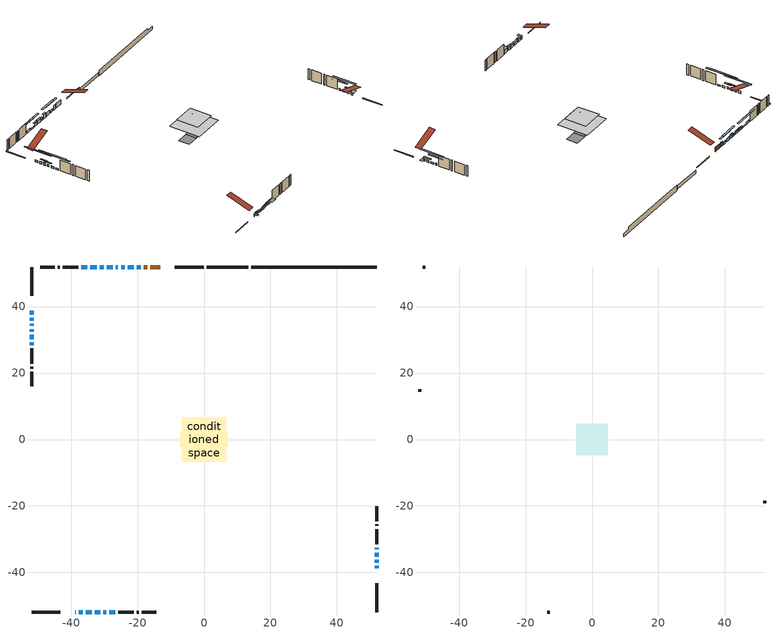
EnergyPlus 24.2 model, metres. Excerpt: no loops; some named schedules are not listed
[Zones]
conditioned space
 floor outside (Floor1 construction): -1.53,-1.53 -1.53,1.53 1.53,1.53 1.53,-1.53 z1.07
 floor adiabatic (AdiabaticFloorConstruction): -6.64,-6.64 -6.64,6.64 6.64,6.64 6.64,-6.64 z3.51
 floor foundation (Slab1 construction): -7.12,-2.29 -7.12,2.29 7.12,2.29 7.12,-2.29 z-1.37
 floor foundation (Slab1 construction 1): -2.33,-2.33 -2.33,2.33 2.33,2.33 2.33,-2.33 z-1
 wall outside (RimJoist1 construction): -0.1,51.9 -8.73,51.9 / -51.9,-51.9 -43.27,-51.9 / -51.9,51.9 -51.9,43.27 / 51.9,-51.9 51.9,-43.27 z1.07:1.37
 wall outside (AdiabaticWallConstruction 1): -13.23,51.9 -16.2,51.9 / -17.13,51.9 -18.06,51.9 z1.07:3.1
 wall outside (AdiabaticWallConstruction): -38.77,-51.9 -38.54,-51.9 / 51.9,-33.09 51.9,-32.5 z1.07:2.01; -18.99,51.9 -20.21,51.9 / -37.61,-51.9 -36.49,-51.9 / -32.81,-51.9 -31.28,-51.9 / -27.43,51.9 -29.26,51.9 / -30.19,51.9 -31.41,51.9 / -51.9,34.78 -51.9,34.17 / -35.09,51.9 -36.92,51.9 z1.07:2.29; -21.14,51.9 -22.97,51.9 / -30.36,-51.9 -29.44,-51.9 / -28.51,-51.9 -26.68,-51.9 z1.07:2.59; 51.9,-38.77 51.9,-38 / -51.9,31.55 -51.9,30.23 z1.07:1.83; -51.9,38.77 -51.9,37.55 / -51.9,36.62 -51.9,35.7 z1.07:2.14; -35.57,-51.9 -33.74,-51.9 / 51.9,-37.08 51.9,-36.16 / -51.9,33.24 -51.9,32.47 z1.07:1.99; -23.9,51.9 -24.96,51.9 z1.07:2.72; -25.89,51.9 -26.5,51.9 / -32.34,51.9 -34.17,51.9 / 51.9,-35.24 51.9,-34.01 / -51.9,29.3 -51.9,28.38 z1.07:1.68
 wall outside (Wall1 construction): -37.85,51.9 -42.48,51.9 / -25.75,-51.9 -21.13,-51.9 / -51.9,27.46 -51.9,22.83 / 51.9,-31.57 51.9,-26.95 z1.07:5.95
 wall outside (Wall2 construction): -43.41,51.9 -43.97,51.9 / -20.2,-51.9 -19.64,-51.9 / -51.9,21.9 -51.9,21.34 / 51.9,-26.02 51.9,-25.46 z1.07:5.95
 wall outside (Wall3 construction): -44.89,51.9 -49.27,51.9 / -18.71,-51.9 -14.34,-51.9 / -51.9,20.41 -51.9,16.04 / 51.9,-24.53 51.9,-20.15 z1.07:5.95
 wall foundation (FoundationWall1 construction): 14.26,51.9,-1.37 14.26,51.9,1.07 48.13,51.9,1.07 48.13,51.9,0.16 51.9,51.9,0.16 51.9,51.9,-1.37
 wall foundation (FoundationWall2 construction): 13.33,51.9 0.83,51.9 z-1:0.52
 window (WindowConstruction 17): -38.77,-51.9 -38.54,-51.9 z1.07:2.01
 window (WindowConstruction 3): -18.99,51.9 -20.21,51.9 z1.07:2.29
 window (WindowConstruction 4): -21.14,51.9 -22.97,51.9 z1.07:2.59
 window (WindowConstruction 5): 51.9,-38.77 51.9,-38.01 z1.07:1.83
 window (WindowConstruction 6): -51.9,38.77 -51.9,37.55 z1.07:2.14
 window (WindowConstruction 7): -51.9,36.62 -51.9,35.71 z1.07:2.14
 window (WindowConstruction 8): -37.61,-51.9 -36.5,-51.9 z1.07:2.29
 window (WindowConstruction 9): -35.57,-51.9 -33.74,-51.9 z1.07:1.98
 window (WindowConstruction 18): -23.9,51.9 -24.96,51.9 z1.07:2.72
 window (WindowConstruction 10): -32.81,-51.9 -31.28,-51.9 z1.07:2.29
 window (WindowConstruction 11): -25.89,51.9 -26.5,51.9 z1.07:1.68
 window (WindowConstruction 12): -27.43,51.9 -29.26,51.9 z1.07:2.29
 window (WindowConstruction 13): -30.19,51.9 -31.41,51.9 z1.07:2.29
 window (WindowConstruction 14): 51.9,-37.08 51.9,-36.16 z1.07:1.98
 window (WindowConstruction 15): -51.9,34.78 -51.9,34.17 z1.07:2.29
 window (WindowConstruction 16): -51.9,33.24 -51.9,32.48 z1.07:1.98
 window (WindowConstruction 20): -32.34,51.9 -34.17,51.9 z1.07:1.68
 window (WindowConstruction 21): 51.9,-35.23 51.9,-34.01 z1.07:1.68
 window (WindowConstruction 22): -51.9,31.55 -51.9,30.23 z1.07:1.83
 window (WindowConstruction 23): -51.9,29.3 -51.9,28.38 z1.07:1.68
 window (WindowConstruction 19): 51.9,-33.09 51.9,-32.5 z1.07:2.01
 window (WindowConstruction): -30.36,-51.9 -29.44,-51.9 z1.07:2.59
 window (WindowConstruction 1): -28.51,-51.9 -26.68,-51.9 z1.07:2.59
 window (WindowConstruction 2): -35.09,51.9 -36.92,51.9 z1.07:2.29
 door (Door): -13.23,51.9 -16.2,51.9 z1.07:3.1
 door (Door 1): -17.13,51.9 -18.06,51.9 z1.07:3.1
 ceiling adiabatic (AdiabaticFloorConstruction): 6.64,-6.64 6.64,6.64 -6.64,6.64 -6.64,-6.64 z3.51
attic - vented
 floor to conditioned space (Floor2 construction Reversed): -4.72,-4.72 -4.72,4.72 4.72,4.72 4.72,-4.72 z5.95
 floor to conditioned space (Floor3 construction Reversed): -2.05,-2.05 -2.05,2.05 2.05,2.05 2.05,-2.05 z5.95
 wall outside (Wall4 construction): -50.2,51.9 -50.97,51.9 / -13.41,-51.9 -12.64,-51.9 / -51.9,15.11 -51.9,14.34 / 51.9,-19.23 51.9,-18.45 z1.07:5.95
 roof outside (Roof1 construction): -12.3,51.9,5.95 -12.3,41.87,9.29 -9.66,41.87,9.29 -9.66,51.9,5.95; -39.7,-51.9,5.95 -39.7,-41.87,9.29 -42.34,-41.87,9.29 -42.34,-51.9,5.95; -51.9,39.7,5.95 -41.87,39.7,9.29 -41.87,42.34,9.29 -51.9,42.34,5.95; 51.9,-39.7,5.95 41.87,-39.7,9.29 41.87,-42.34,9.29 51.9,-42.34,5.95
shading: -38.24,-51.9 -39.07,-51.9 -39.07,-53.73 -38.24,-53.73 z2.31; -23.26,51.9 -15.94,51.9 -15.94,52.51 -23.26,52.51 z5.34; -26.02,51.9 -18.09,51.9 -18.09,52.51 -26.02,52.51 z5.65; 51.9,-37.71 51.9,-39.07 53.73,-39.07 53.73,-37.71 z2.13; -51.9,32.98 -51.9,43.34 -52.51,43.34 -52.51,32.98 z6.71; -51.9,31.14 -51.9,41.19 -52.51,41.19 -52.51,31.14 z6.71; -36.2,-51.9 -37.91,-51.9 -37.91,-52.51 -36.2,-52.51 z2.59; -33.44,-51.9 -35.86,-51.9 -35.86,-52.51 -33.44,-52.51 z2.28; -25.26,51.9 -23.6,51.9 -23.6,52.51 -25.26,52.51 z3.02; -30.99,-51.9 -33.11,-51.9 -33.11,-52.51 -30.99,-52.51 z2.59; -26.8,51.9 -25.59,51.9 -25.59,52.51 -26.8,52.51 z1.98; -29.56,51.9 -27.13,51.9 -27.13,52.51 -29.56,52.51 z2.59; -31.71,51.9 -29.89,51.9 -29.89,52.51 -31.71,52.51 z2.59; 51.9,-34.94 51.9,-38.3 52.51,-38.3 52.51,-34.94 z3.2; -51.9,32.95 -51.9,36 -52.51,36 -52.51,32.95 z3.51; -51.9,31.26 -51.9,34.46 -52.51,34.46 -52.51,31.26 z3.2; -37.83,51.9 -28.68,51.9 -28.68,52.51 -37.83,52.51 z5.34; 51.9,-29.45 51.9,-39.8 52.51,-39.8 52.51,-29.45 z6.25; -51.9,24.74 -51.9,37.04 -52.51,37.04 -52.51,24.74 z7.32; -51.9,22.89 -51.9,34.79 -52.51,34.79 -52.51,22.89 z7.17; 51.9,-29.45 51.9,-36.14 52.51,-36.14 52.51,-29.45 z5.06; -29.14,-51.9 -30.65,-51.9 -30.65,-52.51 -29.14,-52.51 z2.89; -26.38,-51.9 -28.81,-51.9 -28.81,-53.73 -26.38,-53.73 z2.89; -39.97,51.9 -32.04,51.9 -32.04,52.51 -39.97,52.51 z5.34
[Building]
Building 1: Terrain=Suburbs
[Site:Location]
Whitehorse AP_YT: Latitude {deg}=60.71; Longitude {deg}=-135.07; Time Zone {hr}=-8; Elevation {m}=706; Keep Site Location Information=Yes
[Site:GroundTemperature:Shallow]
-5.4229, -7.73249, -7.91745, -6.82143, -2.42154, 1.95786, 5.75456, 8.15968, 8.36401, 6.40785, 2.70796, -1.53709
[Site:WaterMainsTemperature]
Calculation Method=Schedule; Temperature Schedule=mains temperature schedule
[Material] Roughness=Rough; Thermal Absorptance=0.9
Name | Thickness {m} | Conductivity {W/m-K} | Density {kg/m3} | Specific Heat {J/kg-K} | Solar Absorptance | Visible Absorptance
asphalt or fiberglass shingles | 0.00635 | 0.162714 | 1121.4 | 1465.45 | 0.4 | 0.4
ceiling loosefill ins | 0.423333 | 0.0480833 | 16.02 | 1046.75 | 0.7 | 0.7
ceiling stud and cavity | 0.1397 | 0.207688 | 65.682 | 1177.47 | 0.7 | 0.7
ceiling stud and cavity 1 | 0.1397 | 0.22475 | 65.682 | 1177.47 | 0.7 | 0.7
concrete 4.0 in. | 0.1016 | 1.803125 | 2242.8 | 837.4 | 0.7 | 0.7
concrete 8.0 in. | 0.2032 | 1.803125 | 2242.8 | 837.4 | 0.7 | 0.7
door material | 0.04445 | 0.0451087 | 512.64 | 1214.23 | 0.7 | 0.7
exterior vertical ins | 0.0822401 | 0.029427 | 32.04 | 1214.23 | 0.7 | 0.7
exterior vertical ins 1 | 0.0772388 | 0.029427 | 32.04 | 1214.23 | 0.7 | 0.7
floor covering | 0.0127 | 0.0433444 | 54.468 | 1339.84 | 0.6 | 0.6
floor rigid ins | 0.103632 | 0.029427 | 32.04 | 1214.23 | 0.7 | 0.7
floor rigid ins 1; wall rigid ins 1 | 0.512978 | 0.029427 | 32.04 | 1214.23 | 0.7 | 0.7
floor stud and cavity | 0.1397 | 0.132406 | 92.3553 | 1139.71 | 0.7 | 0.7
floor stud and cavity 1 | 0.1397 | 1.75129 | 37.0049 | 1207.88 | 0.7 | 0.7
furniture material conditioned space 1 | 0.1524 | 0.115458 | 640.8 | 1214.23 | 0.6 | 0.6
gypsum board | 0.0127 | 0.160291 | 801 | 837.4 | 0.6 | 0.6
gypsum board 1 | 0.0127 | 0.160291 | 801 | 837.4 | 0.7 | 0.7
osb sheathing 0.5 in. | 0.0127 | 0.115458 | 512.64 | 1214.23 | 0.7 | 0.7
osb sheathing 0.75 in. | 0.01905 | 0.115458 | 512.64 | 1214.23 | 0.7 | 0.7
osb sheathing 2.0 in. | 0.0508 | 0.115458 | 512.64 | 1214.23 | 0.7 | 0.7
rim joist rigid ins; wall rigid ins | 0.051816 | 0.029427 | 32.04 | 1214.23 | 0.7 | 0.7
rim joist stud and cavity | 0.0508 | 0.747799 | 125.044 | 1163.47 | 0.6 | 0.6
wall stud and cavity | 0.1397 | 0.201882 | 139.0536 | 1170.24 | 0.7 | 0.7
wall stud and cavity 1 | 0.1397 | 0.221002 | 139.0536 | 1170.24 | 0.7 | 0.7
wall stud and cavity 2 | 0.1397 | 0.1959 | 139.0536 | 1170.24 | 0.7 | 0.7
wall stud and cavity 3 | 0.0889 | 6.9971 | 50.32683 | 1063.81 | 0.6 | 0.6
wall stud and cavity 4 | 0.0889 | 0.380278 | 52.3479 | 1209.89 | 0.7 | 0.7
wall stud and cavity 5 | 0.0889 | 0.391764 | 83.0341 | 1211.67 | 0.7 | 0.7
wood siding | 0.0254 | 0.102417 | 544.68 | 1172.36 | 0.4 | 0.4
wood siding 1 | 0.00254 | 0.102417 | 544.68 | 1172.36 | 0.4 | 0.4
wood siding 2; wood siding 3; wood siding 4 | 0.0254 | 0.102417 | 544.68 | 1172.36 | 0.7 | 0.7
[WindowMaterial:SimpleGlazingSystem]
Name | U-Factor {W/m2-K} | Solar Heat Gain Coefficient
WindowMaterial | 1.9396 | 0.53
WindowMaterial 1 | 1.94983 | 0.52
WindowMaterial 10 | 1.989 | 0.47
WindowMaterial 11 | 1.98219 | 0.48
WindowMaterial 12 | 3.12176 | 0.46
WindowMaterial 13 | 2.97414 | 0.62
WindowMaterial 14 | 2.98152 | 0.6
WindowMaterial 15 | 4.014346 | 0.58
WindowMaterial 16 | 1.961749 | 0.5
WindowMaterial 17 | 2.00377 | 0.45
WindowMaterial 2 | 1.93052 | 0.54
WindowMaterial 3 | 1.99525 | 0.46
WindowMaterial 4 | 1.939037 | 0.53
WindowMaterial 5 | 1.95777 | 0.51
WindowMaterial 6 | 1.99922 | 0.46
WindowMaterial 7 | 1.96799 | 0.49
WindowMaterial 8 | 1.876579 | 0.6
WindowMaterial 9 | 2.032724 | 0.41
[Construction]
AdiabaticFloorConstruction: floor stud and cavity 1, floor rigid ins 1, osb sheathing 0.75 in., floor covering
AdiabaticWallConstruction: wood siding 3, wall rigid ins 1, wall stud and cavity 4, gypsum board
AdiabaticWallConstruction 1: wood siding 4, wall rigid ins 1, wall stud and cavity 4, gypsum board
Door; Door 1: door material
Floor1 construction: floor stud and cavity, floor rigid ins, osb sheathing 0.75 in., floor covering
Floor2 construction Reversed: gypsum board, ceiling stud and cavity, ceiling loosefill ins
Floor3 construction Reversed: gypsum board, ceiling stud and cavity 1, ceiling loosefill ins
FoundationWall1 construction; FoundationWall2 construction: concrete 8.0 in., gypsum board 1
furniture construction conditioned space 1: furniture material conditioned space 1
PartitionWallConstruction: gypsum board, wall stud and cavity 5, gypsum board
RimJoist1 construction: wood siding 2, rim joist rigid ins, osb sheathing 2.0 in., rim joist stud and cavity
Roof1 construction: asphalt or fiberglass shingles
Slab1 construction; Slab1 construction 1: concrete 4.0 in.
Wall1 construction: wood siding, wall rigid ins, osb sheathing 0.5 in., wall stud and cavity, gypsum board
Wall2 construction: wood siding, wall rigid ins, osb sheathing 0.5 in., wall stud and cavity 1, gypsum board
Wall3 construction: wood siding, wall rigid ins, osb sheathing 0.5 in., wall stud and cavity 2, gypsum board
Wall4 construction: wood siding 1, wall stud and cavity 3
WindowConstruction; WindowConstruction 1; WindowConstruction 4: WindowMaterial
WindowConstruction 10: WindowMaterial 8
WindowConstruction 11; WindowConstruction 21: WindowMaterial 9
WindowConstruction 12; WindowConstruction 2: WindowMaterial 1
WindowConstruction 13; WindowConstruction 3: WindowMaterial 2
WindowConstruction 14; WindowConstruction 9: WindowMaterial 7
WindowConstruction 15: WindowMaterial 10
WindowConstruction 16: WindowMaterial 11
WindowConstruction 17: WindowMaterial 12
WindowConstruction 18: WindowMaterial 13
WindowConstruction 19: WindowMaterial 14
WindowConstruction 20: WindowMaterial 15
WindowConstruction 22: WindowMaterial 16
WindowConstruction 23: WindowMaterial 17
WindowConstruction 5: WindowMaterial 3
WindowConstruction 6: WindowMaterial 4
WindowConstruction 7: WindowMaterial 5
WindowConstruction 8: WindowMaterial 6
[Zone] Multiplier=1; Part of Total Floor Area=Yes
Name | Volume {m3}
attic - vented | 57.5999
conditioned space | 625.5
[Space]
Name | Zone | Volume {m3}
attic - vented 1 | attic - vented | 57.5999
conditioned space 1 | conditioned space | 625.5
[ZoneInfiltration:EffectiveLeakageArea]
infil attic - vented 1: Zone or Space=attic - vented 1; Schedule=Always On Discrete; Effective Air Leakage Area {cm2}=3350.53; Stack Coefficient=0.000571676; Wind Coefficient=1.61546e-05
[ZoneMixing]
whole house fan mix: Zone or Space=attic - vented; Schedule=Always On Continuous; Design Flow Rate Calculation Method=Flow/Zone; Design Flow Rate {m3/s}=0; Source Zone or Space=conditioned space
[SurfaceProperty:ExposedFoundationPerimeter] Exposed Perimeter Calculation Method=TotalExposedPerimeter
Name | Total Exposed Perimeter {m}
Slab1 | 37.643
Slab1 1 | 12.497
[InternalMass] Zone or ZoneList=conditioned space; Space or SpaceList=conditioned space 1
Name | Construction | Surface Area {m2}
furniture mass conditioned space 1 | furniture construction conditioned space 1 | 108.904
partition wall mass | PartitionWallConstruction | 272.26
[Lights]
interior lighting: Zone or ZoneList or Space or SpaceList=conditioned space 1; Schedule=interior lighting schedule; Design Level Calculation Method=LightingLevel; Lighting Level {W}=343.2; Return Air Fraction=0; Fraction Radiant=0.6; Fraction Visible=0.2; Fraction Replaceable=1
[People]
occupants: Zone or ZoneList or Space or SpaceList=conditioned space 1; Number of People Schedule=occupants schedule; Number of People Calculation Method=People; Number of People=3; Fraction Radiant=0.314171; Sensible Heat Fraction=0.56303; Activity Level Schedule=occupants activity schedule; Carbon Dioxide Generation Rate {m3/s-W}=0; Enable ASHRAE 55 Comfort Warnings=No; Mean Radiant Temperature Calculation Type=EnclosureAveraged
[ElectricEquipment] Zone or ZoneList or Space or SpaceList=conditioned space 1; Design Level Calculation Method=EquipmentLevel
Name | Schedule | Design Level {W} | Fraction Latent | Fraction Radiant | Fraction Lost
clothes dryer | clothes dryer schedule | 140.772 | 0.015 | 0.081 | 0.85
clothes washer | clothes washer schedule | 32.1985 | 0.03 | 0.162 | 0.7
cooking range | cooking range schedule | 215.147 | 0.08 | 0.432 | 0.2
dishwasher | dishwasher schedule | 66.8632 | 0.3 | 0.18 | 0.4
fridge | fridge schedule | 72.9452 | 0 | 0.6 | 0
mech vent bath fan 0 | mech vent bath fan 0 schedule | 25.1 | 0 | 0 | 1
mech vent bath fan 1 | mech vent bath fan 1 schedule | 25.1 | 0 | 0 | 1
mech vent bath fan 2 | mech vent bath fan 2 schedule | 25.1 | 0 | 0 | 1
mech vent house fan | mech vent house fan schedule | 0 | 0 | 0 | 1
mech vent house fan cfis | mech vent house fan cfis schedule | 0 | 0 | 0 | 0
mech vent range fan 0 | mech vent range fan 0 schedule | 57 | 0 | 0 | 1
misc plug loads | misc plug loads schedule | 494.7 | 0.045 | 0.513 | 0.1
whole house fan | Always On Discrete | 0 | 0 | 0 | 1
[OtherEquipment] Zone or ZoneList or Space or SpaceList=conditioned space 1; Design Level Calculation Method=EquipmentLevel
Name | Fuel Type | Schedule | Design Level {W} | Fraction Latent | Fraction Radiant | Fraction Lost
clothes dryer 1 | Electricity | clothes dryer schedule | 0 | 0.015 | 0.081 | 0.85
cooking range 1 | Electricity | cooking range schedule | 0 | 0.08 | 0.432 | 0.2
general water use latent | None | general water use schedule | 62.594 | 1 | 0 | 0
general water use sensible | None | general water use schedule | -61.6891 | 0 | 0.6 | 0
mech vent house fan latent load | None | Always On Discrete | 0 | 1 | 0 | 0
mech vent house fan sensible load | None | Always On Discrete | 0 | 0 | 0 | 0
water heater energy adjustment1 | Electricity | Always On Discrete | 0.01 | 0 | 0 | 1
[ZoneInfiltration:DesignFlowRate] Zone or ZoneList or Space or SpaceList=conditioned space 1; Schedule=Always On Discrete; Design Flow Rate Calculation Method=Flow/Zone; Design Flow Rate {m3/s}=0
infil flow; natural vent flow; whole house fan flow
[Foundation:Kiva] Initial Indoor Air Temperature {C}=18; Wall Depth Below Slab {m}=0.2032; Custom Block X Position 1 {m}=0.2159; Custom Block Z Position 1 {m}=0
Name | Wall Height Above Grade {m} | Custom Block Material Name 1 | Custom Block Depth 1 {m}
Foundation Kiva 1 | 1.06997 | exterior vertical ins | 2.43998
Foundation Kiva 2 | 0.520019 | exterior vertical ins 1 | 1.52001
[Foundation:Kiva:Settings]
Soil Conductivity {W/m-K}=0.849921; Soil Density {kg/m3}=1842.3; Soil Specific Heat {J/kg-K}=418.7; Ground Solar Absorptivity=0.9; Ground Thermal Absorptivity=0.9; Ground Surface Roughness {m}=0.03; Far-Field Width {m}=40; Deep-Ground Boundary Condition=ZeroFlux; Deep-Ground Depth {m}=40; Minimum Cell Dimension {m}=0.2; Maximum Cell Growth Coefficient=3; Simulation Timestep=Timestep
[Exterior:Lights]
exterior lighting: Schedule=exterior lighting schedule; Design Level {W}=75.6
[Schedule:Constant]
Name | Hourly Value
Always On Continuous; mech vent house fan schedule; mech vent house fan cfis schedule; Always On Discrete | 1
occupants activity schedule | 117.228
fridge schedule | 0
[Schedule:Week:Daily]
interior lighting schedule Week Rule - Jan1-Jan27: interior lighting schedule day, interior lighting schedule day, interior lighting schedule day, interior lighting schedule day, interior lighting schedule day, interior lighting schedule day, interior lighting schedule day, interior lighting schedule default day, interior lighting schedule default day, interior lighting schedule default day, interior lighting schedule default day, interior lighting schedule default day
interior lighting schedule Week Rule - Jan28-Feb3: interior lighting schedule day, interior lighting schedule day, interior lighting schedule day, interior lighting schedule day, interior lighting schedule day 1, interior lighting schedule day 1, interior lighting schedule day 1, interior lighting schedule default day, interior lighting schedule default day, interior lighting schedule default day, interior lighting schedule default day, interior lighting schedule default day
interior lighting schedule Week Rule - Feb4-Feb24: interior lighting schedule day 1, interior lighting schedule day 1, interior lighting schedule day 1, interior lighting schedule day 1, interior lighting schedule day 1, interior lighting schedule day 1, interior lighting schedule day 1, interior lighting schedule default day, interior lighting schedule default day, interior lighting schedule default day, interior lighting schedule default day, interior lighting schedule default day
interior lighting schedule Week Rule - Feb25-Mar3: interior lighting schedule day 1, interior lighting schedule day 1, interior lighting schedule day 1, interior lighting schedule day 1, interior lighting schedule day 2, interior lighting schedule day 2, interior lighting schedule day 2, interior lighting schedule default day, interior lighting schedule default day, interior lighting schedule default day, interior lighting schedule default day, interior lighting schedule default day
interior lighting schedule Week Rule - Mar4-Mar31: interior lighting schedule day 2, interior lighting schedule day 2, interior lighting schedule day 2, interior lighting schedule day 2, interior lighting schedule day 2, interior lighting schedule day 2, interior lighting schedule day 2, interior lighting schedule default day, interior lighting schedule default day, interior lighting schedule default day, interior lighting schedule default day, interior lighting schedule default day
interior lighting schedule Week Rule - Apr1-Apr28: interior lighting schedule day 3, interior lighting schedule day 3, interior lighting schedule day 3, interior lighting schedule day 3, interior lighting schedule day 3, interior lighting schedule day 3, interior lighting schedule day 3, interior lighting schedule default day, interior lighting schedule default day, interior lighting schedule default day, interior lighting schedule default day, interior lighting schedule default day
interior lighting schedule Week Rule - Apr29-May5: interior lighting schedule day 3, interior lighting schedule day 3, interior lighting schedule day 4, interior lighting schedule day 4, interior lighting schedule day 4, interior lighting schedule day 4, interior lighting schedule day 4, interior lighting schedule default day, interior lighting schedule default day, interior lighting schedule default day, interior lighting schedule default day, interior lighting schedule default day
interior lighting schedule Week Rule - May6-May26: interior lighting schedule day 4, interior lighting schedule day 4, interior lighting schedule day 4, interior lighting schedule day 4, interior lighting schedule day 4, interior lighting schedule day 4, interior lighting schedule day 4, interior lighting schedule default day, interior lighting schedule default day, interior lighting schedule default day, interior lighting schedule default day, interior lighting schedule default day
interior lighting schedule Week Rule - May27-Jun2: interior lighting schedule day 4, interior lighting schedule day 4, interior lighting schedule day 4, interior lighting schedule day 4, interior lighting schedule day 4, interior lighting schedule day 5, interior lighting schedule day 5, interior lighting schedule default day, interior lighting schedule default day, interior lighting schedule default day, interior lighting schedule default day, interior lighting schedule default day
interior lighting schedule Week Rule - Jun3-Jun30: interior lighting schedule day 5, interior lighting schedule day 5, interior lighting schedule day 5, interior lighting schedule day 5, interior lighting schedule day 5, interior lighting schedule day 5, interior lighting schedule day 5, interior lighting schedule default day, interior lighting schedule default day, interior lighting schedule default day, interior lighting schedule default day, interior lighting schedule default day
interior lighting schedule Week Rule - Jul1-Jul28: interior lighting schedule day 6, interior lighting schedule day 6, interior lighting schedule day 6, interior lighting schedule day 6, interior lighting schedule day 6, interior lighting schedule day 6, interior lighting schedule day 6, interior lighting schedule default day, interior lighting schedule default day, interior lighting schedule default day, interior lighting schedule default day, interior lighting schedule default day
interior lighting schedule Week Rule - Jul29-Aug4: interior lighting schedule day 6, interior lighting schedule day 6, interior lighting schedule day 6, interior lighting schedule day 7, interior lighting schedule day 7, interior lighting schedule day 7, interior lighting schedule day 7, interior lighting schedule default day, interior lighting schedule default day, interior lighting schedule default day, interior lighting schedule default day, interior lighting schedule default day
interior lighting schedule Week Rule - Aug5-Aug25: interior lighting schedule day 7, interior lighting schedule day 7, interior lighting schedule day 7, interior lighting schedule day 7, interior lighting schedule day 7, interior lighting schedule day 7, interior lighting schedule day 7, interior lighting schedule default day, interior lighting schedule default day, interior lighting schedule default day, interior lighting schedule default day, interior lighting schedule default day
interior lighting schedule Week Rule - Aug26-Sep1: interior lighting schedule day 7, interior lighting schedule day 7, interior lighting schedule day 7, interior lighting schedule day 7, interior lighting schedule day 7, interior lighting schedule day 7, interior lighting schedule day 8, interior lighting schedule default day, interior lighting schedule default day, interior lighting schedule default day, interior lighting schedule default day, interior lighting schedule default day
interior lighting schedule Week Rule - Sep2-Sep29: interior lighting schedule day 8, interior lighting schedule day 8, interior lighting schedule day 8, interior lighting schedule day 8, interior lighting schedule day 8, interior lighting schedule day 8, interior lighting schedule day 8, interior lighting schedule default day, interior lighting schedule default day, interior lighting schedule default day, interior lighting schedule default day, interior lighting schedule default day
interior lighting schedule Week Rule - Sep30-Oct6: interior lighting schedule day 8, interior lighting schedule day 9, interior lighting schedule day 9, interior lighting schedule day 9, interior lighting schedule day 9, interior lighting schedule day 9, interior lighting schedule day 9, interior lighting schedule default day, interior lighting schedule default day, interior lighting schedule default day, interior lighting schedule default day, interior lighting schedule default day
interior lighting schedule Week Rule - Oct7-Oct27: interior lighting schedule day 9, interior lighting schedule day 9, interior lighting schedule day 9, interior lighting schedule day 9, interior lighting schedule day 9, interior lighting schedule day 9, interior lighting schedule day 9, interior lighting schedule default day, interior lighting schedule default day, interior lighting schedule default day, interior lighting schedule default day, interior lighting schedule default day
interior lighting schedule Week Rule - Oct28-Nov3: interior lighting schedule day 9, interior lighting schedule day 9, interior lighting schedule day 9, interior lighting schedule day 9, interior lighting schedule day 10, interior lighting schedule day 10, interior lighting schedule day 10, interior lighting schedule default day, interior lighting schedule default day, interior lighting schedule default day, interior lighting schedule default day, interior lighting schedule default day
interior lighting schedule Week Rule - Nov4-Nov24: interior lighting schedule day 10, interior lighting schedule day 10, interior lighting schedule day 10, interior lighting schedule day 10, interior lighting schedule day 10, interior lighting schedule day 10, interior lighting schedule day 10, interior lighting schedule default day, interior lighting schedule default day, interior lighting schedule default day, interior lighting schedule default day, interior lighting schedule default day
interior lighting schedule Week Rule - Nov25-Dec1: interior lighting schedule day 10, interior lighting schedule day 10, interior lighting schedule day 10, interior lighting schedule day 10, interior lighting schedule day 10, interior lighting schedule day 10, interior lighting schedule day 11, interior lighting schedule default day, interior lighting schedule default day, interior lighting schedule default day, interior lighting schedule default day, interior lighting schedule default day
interior lighting schedule Week Rule - Dec2-Dec31: interior lighting schedule day 11, interior lighting schedule day 11, interior lighting schedule day 11, interior lighting schedule day 11, interior lighting schedule day 11, interior lighting schedule day 11, interior lighting schedule day 11, interior lighting schedule default day, interior lighting schedule default day, interior lighting schedule default day, interior lighting schedule default day, interior lighting schedule default day
occupants schedule Week Rule - Jan1-Dec31: occupants schedule day, occupants schedule day, occupants schedule day, occupants schedule day, occupants schedule day, occupants schedule day, occupants schedule day, occupants schedule default day, occupants schedule default day, occupants schedule default day, occupants schedule default day, occupants schedule default day
clothes dryer schedule Week Rule - Jan1-Dec31: clothes dryer schedule day, clothes dryer schedule day, clothes dryer schedule day, clothes dryer schedule day, clothes dryer schedule day, clothes dryer schedule day, clothes dryer schedule day, clothes dryer schedule default day, clothes dryer schedule default day, clothes dryer schedule default day, clothes dryer schedule default day, clothes dryer schedule default day
clothes washer schedule Week Rule - Jan1-Dec31: clothes washer schedule day, clothes washer schedule day, clothes washer schedule day, clothes washer schedule day, clothes washer schedule day, clothes washer schedule day, clothes washer schedule day, clothes washer schedule default day, clothes washer schedule default day, clothes washer schedule default day, clothes washer schedule default day, clothes washer schedule default day
cooking range schedule Week Rule - Jan1-Dec31: cooking range schedule day, cooking range schedule day, cooking range schedule day, cooking range schedule day, cooking range schedule day, cooking range schedule day, cooking range schedule day, cooking range schedule default day, cooking range schedule default day, cooking range schedule default day, cooking range schedule default day, cooking range schedule default day
dishwasher schedule Week Rule - Jan1-Dec31: dishwasher schedule day, dishwasher schedule day, dishwasher schedule day, dishwasher schedule day, dishwasher schedule day, dishwasher schedule day, dishwasher schedule day, dishwasher schedule default day, dishwasher schedule default day, dishwasher schedule default day, dishwasher schedule default day, dishwasher schedule default day
mech vent bath fan 0 schedule Week Rule - Jan1-Dec31: mech vent bath fan 0 schedule day, mech vent bath fan 0 schedule day, mech vent bath fan 0 schedule day, mech vent bath fan 0 schedule day, mech vent bath fan 0 schedule day, mech vent bath fan 0 schedule day, mech vent bath fan 0 schedule day, mech vent bath fan 0 schedule default day, mech vent bath fan 0 schedule default day, mech vent bath fan 0 schedule default day, mech vent bath fan 0 schedule default day, mech vent bath fan 0 schedule default day
mech vent bath fan 1 schedule Week Rule - Jan1-Dec31: mech vent bath fan 1 schedule day, mech vent bath fan 1 schedule day, mech vent bath fan 1 schedule day, mech vent bath fan 1 schedule day, mech vent bath fan 1 schedule day, mech vent bath fan 1 schedule day, mech vent bath fan 1 schedule day, mech vent bath fan 1 schedule default day, mech vent bath fan 1 schedule default day, mech vent bath fan 1 schedule default day, mech vent bath fan 1 schedule default day, mech vent bath fan 1 schedule default day
mech vent bath fan 2 schedule Week Rule - Jan1-Dec31: mech vent bath fan 2 schedule day, mech vent bath fan 2 schedule day, mech vent bath fan 2 schedule day, mech vent bath fan 2 schedule day, mech vent bath fan 2 schedule day, mech vent bath fan 2 schedule day, mech vent bath fan 2 schedule day, mech vent bath fan 2 schedule default day, mech vent bath fan 2 schedule default day, mech vent bath fan 2 schedule default day, mech vent bath fan 2 schedule default day, mech vent bath fan 2 schedule default day
mech vent range fan 0 schedule Week Rule - Jan1-Dec31: mech vent range fan 0 schedule day, mech vent range fan 0 schedule day, mech vent range fan 0 schedule day, mech vent range fan 0 schedule day, mech vent range fan 0 schedule day, mech vent range fan 0 schedule day, mech vent range fan 0 schedule day, mech vent range fan 0 schedule default day, mech vent range fan 0 schedule default day, mech vent range fan 0 schedule default day, mech vent range fan 0 schedule default day, mech vent range fan 0 schedule default day
misc plug loads schedule Week Rule - Jan1-Dec31: misc plug loads schedule day, misc plug loads schedule day, misc plug loads schedule day, misc plug loads schedule day, misc plug loads schedule day, misc plug loads schedule day, misc plug loads schedule day, misc plug loads schedule default day, misc plug loads schedule default day, misc plug loads schedule default day, misc plug loads schedule default day, misc plug loads schedule default day
general water use schedule Week Rule - Jan1-Dec31: general water use schedule day, general water use schedule day, general water use schedule day, general water use schedule day, general water use schedule day, general water use schedule day, general water use schedule day, general water use schedule default day, general water use schedule default day, general water use schedule default day, general water use schedule default day, general water use schedule default day
exterior lighting schedule Week Rule - Jan1-Jan27: exterior lighting schedule day, exterior lighting schedule day, exterior lighting schedule day, exterior lighting schedule day, exterior lighting schedule day, exterior lighting schedule day, exterior lighting schedule day, exterior lighting schedule default day, exterior lighting schedule default day, exterior lighting schedule default day, exterior lighting schedule default day, exterior lighting schedule default day
exterior lighting schedule Week Rule - Jan28-Feb3: exterior lighting schedule day, exterior lighting schedule day, exterior lighting schedule day, exterior lighting schedule day, exterior lighting schedule day 1, exterior lighting schedule day 1, exterior lighting schedule day 1, exterior lighting schedule default day, exterior lighting schedule default day, exterior lighting schedule default day, exterior lighting schedule default day, exterior lighting schedule default day
[Schedule:Year]
interior lighting schedule: interior lighting schedule Week Rule - Jan1-Jan27, 1, 1, 1, 27, interior lighting schedule Week Rule - Jan28-Feb3, 1, 28, 2, 3, interior lighting schedule Week Rule - Feb4-Feb24, 2, 4, 2, 24, interior lighting schedule Week Rule - Feb25-Mar3, 2, 25, 3, 3, interior lighting schedule Week Rule - Mar4-Mar31, 3, 4, 3, 31, interior lighting schedule Week Rule - Apr1-Apr28, 4, 1, 4, 28, interior lighting schedule Week Rule - Apr29-May5, 4, 29, 5, 5, interior lighting schedule Week Rule - May6-May26, 5, 6, 5, 26, interior lighting schedule Week Rule - May27-Jun2, 5, 27, 6, 2, interior lighting schedule Week Rule - Jun3-Jun30, 6, 3, 6, 30, interior lighting schedule Week Rule - Jul1-Jul28, 7, 1, 7, 28, interior lighting schedule Week Rule - Jul29-Aug4, 7, 29, 8, 4, interior lighting schedule Week Rule - Aug5-Aug25, 8, 5, 8, 25, interior lighting schedule Week Rule - Aug26-Sep1, 8, 26, 9, 1, interior lighting schedule Week Rule - Sep2-Sep29, 9, 2, 9, 29, interior lighting schedule Week Rule - Sep30-Oct6, 9, 30, 10, 6, interior lighting schedule Week Rule - Oct7-Oct27, 10, 7, 10, 27, interior lighting schedule Week Rule - Oct28-Nov3, 10, 28, 11, 3, interior lighting schedule Week Rule - Nov4-Nov24, 11, 4, 11, 24, interior lighting schedule Week Rule - Nov25-Dec1, 11, 25, 12, 1, interior lighting schedule Week Rule - Dec2-Dec31, 12, 2, 12, 31
occupants schedule: occupants schedule Week Rule - Jan1-Dec31, 1, 1, 12, 31
clothes dryer schedule: clothes dryer schedule Week Rule - Jan1-Dec31, 1, 1, 12, 31
clothes washer schedule: clothes washer schedule Week Rule - Jan1-Dec31, 1, 1, 12, 31
cooking range schedule: cooking range schedule Week Rule - Jan1-Dec31, 1, 1, 12, 31
dishwasher schedule: dishwasher schedule Week Rule - Jan1-Dec31, 1, 1, 12, 31
mech vent bath fan 0 schedule: mech vent bath fan 0 schedule Week Rule - Jan1-Dec31, 1, 1, 12, 31
mech vent bath fan 1 schedule: mech vent bath fan 1 schedule Week Rule - Jan1-Dec31, 1, 1, 12, 31
mech vent bath fan 2 schedule: mech vent bath fan 2 schedule Week Rule - Jan1-Dec31, 1, 1, 12, 31
mech vent range fan 0 schedule: mech vent range fan 0 schedule Week Rule - Jan1-Dec31, 1, 1, 12, 31
misc plug loads schedule: misc plug loads schedule Week Rule - Jan1-Dec31, 1, 1, 12, 31
general water use schedule: general water use schedule Week Rule - Jan1-Dec31, 1, 1, 12, 31
exterior lighting schedule: exterior lighting schedule Week Rule - Jan1-Jan27, 1, 1, 1, 27, exterior lighting schedule Week Rule - Jan28-Feb3, 1, 28, 2, 3, exterior lighting schedule Week Rule - Feb4-Feb24, 2, 4, 2, 24, exterior lighting schedule Week Rule - Feb25-Mar3, 2, 25, 3, 3, exterior lighting schedule Week Rule - Mar4-Mar31, 3, 4, 3, 31, exterior lighting schedule Week Rule - Apr1-Apr28, 4, 1, 4, 28, exterior lighting schedule Week Rule - Apr29-May5, 4, 29, 5, 5, exterior lighting schedule Week Rule - May6-May26, 5, 6, 5, 26, exterior lighting schedule Week Rule - May27-Jun2, 5, 27, 6, 2, exterior lighting schedule Week Rule - Jun3-Jun30, 6, 3, 6, 30, exterior lighting schedule Week Rule - Jul1-Jul28, 7, 1, 7, 28, exterior lighting schedule Week Rule - Jul29-Aug4, 7, 29, 8, 4, exterior lighting schedule Week Rule - Aug5-Aug25, 8, 5, 8, 25, exterior lighting schedule Week Rule - Aug26-Sep1, 8, 26, 9, 1, exterior lighting schedule Week Rule - Sep2-Sep29, 9, 2, 9, 29, exterior lighting schedule Week Rule - Sep30-Oct6, 9, 30, 10, 6, exterior lighting schedule Week Rule - Oct7-Oct27, 10, 7, 10, 27, exterior lighting schedule Week Rule - Oct28-Nov3, 10, 28, 11, 3, exterior lighting schedule Week Rule - Nov4-Nov24, 11, 4, 11, 24, exterior lighting schedule Week Rule - Nov25-Dec1, 11, 25, 12, 1, exterior lighting schedule Week Rule - Dec2-Dec31, 12, 2, 12, 31
[Schedule:Compact]
mains temperature schedule: Through: 01/01, For: AllDays, Until: 24:00, 1.27556, Through: 01/02, For: AllDays, Until: 24:00, 1.21222, Through: 01/03, For: AllDays, Until: 24:00, 1.15, Through: 01/04, For: AllDays, Until: 24:00, 1.08833, Through: 01/05, For: AllDays, Until: 24:00, 1.02778, Through: 01/06, For: AllDays, Until: 24:00, 0.967222, Through: 01/07, For: AllDays, Until: 24:00, 0.907778, Through: 01/08, For: AllDays, Until: 24:00, 0.848889, Through: 01/09, For: AllDays, Until: 24:00, 0.791111, Through: 01/10, For: AllDays, Until: 24:00, 0.733333, Through: 01/11, For: AllDays, Until: 24:00, 0.677222, Through: 01/12, For: AllDays, Until: 24:00, 0.621111, Through: 01/13, For: AllDays, Until: 24:00, 0.566667, Through: 01/14, For: AllDays, Until: 24:00, 0.512222, Through: 01/15, For: AllDays, Until: 24:00, 0.459444, Through: 01/16, For: AllDays, Until: 24:00, 0.407222, Through: 01/17, For: AllDays, Until: 24:00, 0.355556, Through: 01/18, For: AllDays, Until: 24:00, 0.305, Through: 01/19, For: AllDays, Until: 24:00, 0.255556, Through: 01/20, For: AllDays, Until: 24:00, 0.206667, Through: 01/21, For: AllDays, Until: 24:00, 0.158889, Through: 01/22, For: AllDays, Until: 24:00, 0.112222, Through: 01/23, For: AllDays, Until: 24:00, 0.0666667, Through: 01/24, For: AllDays, Until: 24:00, 0.0216667, Through: 01/25, For: AllDays, Until: 24:00, 0, Through: 01/26, For: AllDays, Until: 24:00, 0, Through: 01/27, For: AllDays, Until: 24:00, 0, Through: 01/28, For: AllDays, Until: 24:00, 0, Through: 01/29, For: AllDays, Until: 24:00, 0, Through: 01/30, For: AllDays, Until: 24:00, 0, Through: 01/31, For: AllDays, Until: 24:00, 0, Through: 02/01, For: AllDays, Until: 24:00, 0, Through: 02/02, For: AllDays, Until: 24:00, 0, Through: 02/03, For: AllDays, Until: 24:00, 0, Through: 02/04, For: AllDays, Until: 24:00, 0, Through: 02/05, For: AllDays, Until: 24:00, 0, Through: 02/06, For: AllDays, Until: 24:00, 0, Through: 02/07, For: AllDays, Until: 24:00, 0, Through: 02/08, For: AllDays, Until: 24:00, 0, Through: 02/09, For: AllDays, Until: 24:00, 0, Through: 02/10, For: AllDays, Until: 24:00, 0, Through: 02/11, For: AllDays, Until: 24:00, 0, Through: 02/12, For: AllDays, Until: 24:00, 0, Through: 02/13, For: AllDays, Until: 24:00, 0, Through: 02/14, For: AllDays, Until: 24:00, 0, Through: 02/15, For: AllDays, Until: 24:00, 0, Through: 02/16, For: AllDays, Until: 24:00, 0, Through: 02/17, For: AllDays, Until: 24:00, 0, Through: 02/18, For: AllDays, Until: 24:00, 0, Through: 02/19, For: AllDays, Until: 24:00, 0, Through: 02/20, For: AllDays, Until: 24:00, 0, Through: 02/21, For: AllDays, Until: 24:00, 0, Through: 02/22, For: AllDays, Until: 24:00, 0, Through: 02/23, For: AllDays, Until: 24:00, 0, Through: 02/24, For: AllDays, Until: 24:00, 0, Through: 02/25, For: AllDays, Until: 24:00, 0, Through: 02/26, For: AllDays, Until: 24:00, 0, Through: 02/27, For: AllDays, Until: 24:00, 0, Through: 02/28, For: AllDays, Until: 24:00, 0, Through: 03/01, For: AllDays, Until: 24:00, 0, Through: 03/02, For: AllDays, Until: 24:00, 0, Through: 03/03, For: AllDays, Until: 24:00, 0, Through: 03/04, For: AllDays, Until: 24:00, 0, Through: 03/05, For: AllDays, Until: 24:00, 0, Through: 03/06, For: AllDays, Until: 24:00, 0, Through: 03/07, For: AllDays, Until: 24:00, 0, Through: 03/08, For: AllDays, Until: 24:00, 0, Through: 03/09, For: AllDays, Until: 24:00, 0, Through: 03/10, For: AllDays, Until: 24:00, 0, Through: 03/11, For: AllDays, Until: 24:00, 0, Through: 03/12, For: AllDays, Until: 24:00, 0, Through: 03/13, For: AllDays, Until: 24:00, 0, Through: 03/14, For: AllDays, Until: 24:00, 0, Through: 03/15, For: AllDays, Until: 24:00, 0, Through: 03/16, For: AllDays, Until: 24:00, 0, Through: 03/17, For: AllDays, Until: 24:00, 0, Through: 03/18, For: AllDays, Until: 24:00, 0, Through: 03/19, For: AllDays, Until: 24:00, 0, Through: 03/20, For: AllDays, Until: 24:00, 0, Through: 03/21, For: AllDays, Until: 24:00, 0, Through: 03/22, For: AllDays, Until: 24:00, 0, Through: 03/23, For: AllDays, Until: 24:00, 0, Through: 03/24, For: AllDays, Until: 24:00, 0, Through: 03/25, For: AllDays, Until: 24:00, 0, Through: 03/26, For: AllDays, Until: 24:00, 0, Through: 03/27, For: AllDays, Until: 24:00, 0, Through: 03/28, For: AllDays, Until: 24:00, 0, Through: 03/29, For: AllDays, Until: 24:00, 0, Through: 03/30, For: AllDays, Until: 24:00, 0, Through: 03/31, For: AllDays, Until: 24:00, 0, Through: 04/01, For: AllDays, Until: 24:00, 0, Through: 04/02, For: AllDays, Until: 24:00, 0, Through: 04/03, For: AllDays, Until: 24:00, 0, Through: 04/04, For: AllDays, Until: 24:00, 0, Through: 04/05, For: AllDays, Until: 24:00, 0, Through: 04/06, For: AllDays, Until: 24:00, 0, Through: 04/07, For: AllDays, Until: 24:00, 0, Through: 04/08, For: AllDays, Until: 24:00, 0, Through: 04/09, For: AllDays, Until: 24:00, 0, Through: 04/10, For: AllDays, Until: 24:00, 0.0316667, Through: 04/11, For: AllDays, Until: 24:00, 0.0766667, Through: 04/12, For: AllDays, Until: 24:00, 0.122778, Through: 04/13, For: AllDays, Until: 24:00, 0.169444, Through: 04/14, For: AllDays, Until: 24:00, 0.217778, Through: 04/15, For: AllDays, Until: 24:00, 0.266667, Through: 04/16, For: AllDays, Until: 24:00, 0.316111, Through: 04/17, For: AllDays, Until: 24:00, 0.367222, Through: 04/18, For: AllDays, Until: 24:00, 0.418333, Through: 04/19, For: AllDays, Until: 24:00, 0.471111, Through: 04/20, For: AllDays, Until: 24:00, 0.524444, Through: 04/21, For: AllDays, Until: 24:00, 0.578889, Through: 04/22, For: AllDays, Until: 24:00, 0.633889, Through: 04/23, For: AllDays, Until: 24:00, 0.689444, Through: 04/24, For: AllDays, Until: 24:00, 0.746111, Through: 04/25, For: AllDays, Until: 24:00, 0.803889, Through: 04/26, For: AllDays, Until: 24:00, 0.862222, Through: 04/27, For: AllDays, Until: 24:00, 0.921111, Through: 04/28, For: AllDays, Until: 24:00, 0.980556, Through: 04/29, For: AllDays, Until: 24:00, 1.04111, Through: 04/30, For: AllDays, Until: 24:00, 1.10222, Through: 05/01, For: AllDays, Until: 24:00, 1.16389, Through: 05/02, For: AllDays, Until: 24:00, 1.22667, Through: 05/03, For: AllDays, Until: 24:00, 1.28944, Through: 05/04, For: AllDays, Until: 24:00, 1.35333, Through: 05/05, For: AllDays, Until: 24:00, 1.41778, Through: 05/06, For: AllDays, Until: 24:00, 1.48278, Through: 05/07, For: AllDays, Until: 24:00, 1.54778, Through: 05/08, For: AllDays, Until: 24:00, 1.61389, Through: 05/09, For: AllDays, Until: 24:00, 1.68056, Through: 05/10, For: AllDays, Until: 24:00, 1.74778, Through: 05/11, For: AllDays, Until: 24:00, 1.815, Through: 05/12, For: AllDays, Until: 24:00, 1.88333, Through: 05/13, For: AllDays, Until: 24:00, 1.95167, Through: 05/14, For: AllDays, Until: 24:00, 2.02056, Through: 05/15, For: AllDays, Until: 24:00, 2.09, Through: 05/16, For: AllDays, Until: 24:00, 2.15944, Through: 05/17, For: AllDays, Until: 24:00, 2.22944, Through: 05/18, For: AllDays, Until: 24:00, 2.3, Through: 05/19, For: AllDays, Until: 24:00, 2.37111, Through: 05/20, For: AllDays, Until: 24:00, 2.44167, Through: 05/21, For: AllDays, Until: 24:00, 2.51333, Through: 05/22, For: AllDays, Until: 24:00, 2.585, Through: 05/23, For: AllDays, Until: 24:00, 2.65667, Through: 05/24, For: AllDays, Until: 24:00, 2.72889, Through: 05/25, For: AllDays, Until: 24:00, 2.80111, Through: 05/26, For: AllDays, Until: 24:00, 2.87333, Through: 05/27, For: AllDays, Until: 24:00, 2.94556, Through: 05/28, For: AllDays, Until: 24:00, 3.01833, Through: 05/29, For: AllDays, Until: 24:00, 3.09111, Through: 05/30, For: AllDays, Until: 24:00, 3.16444, Through: 05/31, For: AllDays, Until: 24:00, 3.23722, Through: 06/01, For: AllDays, Until: 24:00, 3.31, Through: 06/02, For: AllDays, Until: 24:00, 3.38333, Through: 06/03, For: AllDays, Until: 24:00, 3.45611, Through: 06/04, For: AllDays, Until: 24:00, 3.52944, Through: 06/05, For: AllDays, Until: 24:00, 3.60222, Through: 06/06, For: AllDays, Until: 24:00, 3.675, Through: 06/07, For: AllDays, Until: 24:00, 3.74833, Through: 06/08, For: AllDays, Until: 24:00, 3.82056, Through: 06/09, For: AllDays, Until: 24:00, 3.89333, Through: 06/10, For: AllDays, Until: 24:00, 3.96611, Through: 06/11, For: AllDays, Until: 24:00, 4.03833, Through: 06/12, For: AllDays, Until: 24:00, 4.11, Through: 06/13, For: AllDays, Until: 24:00, 4.18222, Through: 06/14, For: AllDays, Until: 24:00, 4.25389, Through: 06/15, For: AllDays, Until: 24:00, 4.325, Through: 06/16, For: AllDays, Until: 24:00, 4.39611, Through: 06/17, For: AllDays, Until: 24:00, 4.46722, Through: 06/18, For: AllDays, Until: 24:00, 4.53778, Through: 06/19, For: AllDays, Until: 24:00, 4.60778, Through: 06/20, For: AllDays, Until: 24:00, 4.67778, Through: 06/21, For: AllDays, Until: 24:00, 4.74722, Through: 06/22, For: AllDays, Until: 24:00, 4.81611, Through: 06/23, For: AllDays, Until: 24:00, 4.885, Through: 06/24, For: AllDays, Until: 24:00, 4.95278, Through: 06/25, For: AllDays, Until: 24:00, 5.02056, Through: 06/26, For: AllDays, Until: 24:00, 5.08778, Through: 06/27, For: AllDays, Until: 24:00, 5.15444, Through: 06/28, For: AllDays, Until: 24:00, 5.22111, Through: 06/29, For: AllDays, Until: 24:00, 5.28667, Through: 06/30, For: AllDays, Until: 24:00, 5.35167, Through: 07/01, For: AllDays, Until: 24:00, 5.41611, Through: 07/02, For: AllDays, Until: 24:00, 5.48, Through: 07/03, For: AllDays, Until: 24:00, 5.54333, Through: 07/04, For: AllDays, Until: 24:00, 5.60611, Through: 07/05, For: AllDays, Until: 24:00, 5.66833, Through: 07/06, For: AllDays, Until: 24:00, 5.72944, Through: 07/07, For: AllDays, Until: 24:00, 5.79, Through: 07/08, For: AllDays, Until: 24:00, 5.85, Through: 07/09, For: AllDays, Until: 24:00, 5.90944, Through: 07/10, For: AllDays, Until: 24:00, 5.96778, Through: 07/11, For: AllDays, Until: 24:00, 6.02556, Through: 07/12, For: AllDays, Until: 24:00, 6.08222, Through: 07/13, For: AllDays, Until: 24:00, 6.13833, Through: 07/14, For: AllDays, Until: 24:00, 6.19389, Through: 07/15, For: AllDays, Until: 24:00, 6.24833, Through: 07/16, For: AllDays, Until: 24:00, 6.30222, Through: 07/17, For: AllDays, Until: 24:00, 6.355, Through: 07/18, For: AllDays, Until: 24:00, 6.40667, Through: 07/19, For: AllDays, Until: 24:00, 6.45778, Through: 07/20, For: AllDays, Until: 24:00, 6.50778, Through: 07/21, For: AllDays, Until: 24:00, 6.55722, Through: 07/22, For: AllDays, Until: 24:00, 6.60556, Through: 07/23, For: AllDays, Until: 24:00, 6.65278, Through: 07/24, For: AllDays, Until: 24:00, 6.69889, Through: 07/25, For: AllDays, Until: 24:00, 6.74444, Through: 07/26, For: AllDays, Until: 24:00, 6.78889, Through: 07/27, For: AllDays, Until: 24:00, 6.83222, Through: 07/28, For: AllDays, Until: 24:00, 6.87444, Through: 07/29, For: AllDays, Until: 24:00, 6.91611, Through: 07/30, For: AllDays, Until: 24:00, 6.95611, Through: 07/31, For: AllDays, Until: 24:00, 6.99556, Through: 08/01, For: AllDays, Until: 24:00, 7.03333, Through: 08/02, For: AllDays, Until: 24:00, 7.07056, Through: 08/03, For: AllDays, Until: 24:00, 7.10667, Through: 08/04, For: AllDays, Until: 24:00, 7.14167, Through: 08/05, For: AllDays, Until: 24:00, 7.175, Through: 08/06, For: AllDays, Until: 24:00, 7.20778, Through: 08/07, For: AllDays, Until: 24:00, 7.23944, Through: 08/08, For: AllDays, Until: 24:00, 7.27, Through: 08/09, For: AllDays, Until: 24:00, 7.29889, Through: 08/10, For: AllDays, Until: 24:00, 7.32722, Through: 08/11, For: AllDays, Until: 24:00, 7.35389, Through: 08/12, For: AllDays, Until: 24:00, 7.38, Through: 08/13, For: AllDays, Until: 24:00, 7.40444, Through: 08/14, For: AllDays, Until: 24:00, 7.42778, Through: 08/15, For: AllDays, Until: 24:00, 7.45, Through: 08/16, For: AllDays, Until: 24:00, 7.47111, Through: 08/17, For: AllDays, Until: 24:00, 7.49111, Through: 08/18, For: AllDays, Until: 24:00, 7.50944, Through: 08/19, For: AllDays, Until: 24:00, 7.52667, Through: 08/20, For: AllDays, Until: 24:00, 7.54278, Through: 08/21, For: AllDays, Until: 24:00, 7.55778, Through: 08/22, For: AllDays, Until: 24:00, 7.57167, Through: 08/23, For: AllDays, Until: 24:00, 7.58389, Through: 08/24, For: AllDays, Until: 24:00, 7.595, Through: 08/25, For: AllDays, Until: 24:00, 7.605, Through: 08/26, For: AllDays, Until: 24:00, 7.61389, Through: 08/27, For: AllDays, Until: 24:00, 7.62111, Through: 08/28, For: AllDays, Until: 24:00, 7.62778, Through: 08/29, For: AllDays, Until: 24:00, 7.63222, Through: 08/30, For: AllDays, Until: 24:00, 7.63611, Through: 08/31, For: AllDays, Until: 24:00, 7.63833, Through: 09/01, For: AllDays, Until: 24:00, 7.64, Through: 09/02, For: AllDays, Until: 24:00, 7.63944, Through: 09/03, For: AllDays, Until: 24:00, 7.63833, Through: 09/04, For: AllDays, Until: 24:00, 7.63556, Through: 09/05, For: AllDays, Until: 24:00, 7.63222, Through: 09/06, For: AllDays, Until: 24:00, 7.62667, Through: 09/07, For: AllDays, Until: 24:00, 7.62056, Through: 09/08, For: AllDays, Until: 24:00, 7.61278, Through: 09/09, For: AllDays, Until: 24:00, 7.60389, Through: 09/10, For: AllDays, Until: 24:00, 7.59389, Through: 09/11, For: AllDays, Until: 24:00, 7.58278, Through: 09/12, For: AllDays, Until: 24:00, 7.57, Through: 09/13, For: AllDays, Until: 24:00, 7.55611, Through: 09/14, For: AllDays, Until: 24:00, 7.54111, Through: 09/15, For: AllDays, Until: 24:00, 7.525, Through: 09/16, For: AllDays, Until: 24:00, 7.50722, Through: 09/17, For: AllDays, Until: 24:00, 7.48889, Through: 09/18, For: AllDays, Until: 24:00, 7.46889, Through: 09/19, For: AllDays, Until: 24:00, 7.44778, Through: 09/20, For: AllDays, Until: 24:00, 7.42556, Through: 09/21, For: AllDays, Until: 24:00, 7.40167, Through: 09/22, For: AllDays, Until: 24:00, 7.37722, Through: 09/23, For: AllDays, Until: 24:00, 7.35111, Through: 09/24, For: AllDays, Until: 24:00, 7.32389, Through: 09/25, For: AllDays, Until: 24:00, 7.29611, Through: 09/26, For: AllDays, Until: 24:00, 7.26667, Through: 09/27, For: AllDays, Until: 24:00, 7.23611, Through: 09/28, For: AllDays, Until: 24:00, 7.20444, Through: 09/29, For: AllDays, Until: 24:00, 7.17167, Through: 09/30, For: AllDays, Until: 24:00, 7.13778, Through: 10/01, For: AllDays, Until: 24:00, 7.10278, Through: 10/02, For: AllDays, Until: 24:00, 7.06667, Through: 10/03, For: AllDays, Until: 24:00, 7.02944, Through: 10/04, For: AllDays, Until: 24:00, 6.99111, Through: 10/05, For: AllDays, Until: 24:00, 6.95167, Through: 10/06, For: AllDays, Until: 24:00, 6.91111, Through: 10/07, For: AllDays, Until: 24:00, 6.87, Through: 10/08, For: AllDays, Until: 24:00, 6.82722, Through: 10/09, For: AllDays, Until: 24:00, 6.78389, Through: 10/10, For: AllDays, Until: 24:00, 6.73944, Through: 10/11, For: AllDays, Until: 24:00, 6.69389, Through: 10/12, For: AllDays, Until: 24:00, 6.64722, Through: 10/13, For: AllDays, Until: 24:00, 6.6, Through: 10/14, For: AllDays, Until: 24:00, 6.55167, Through: 10/15, For: AllDays, Until: 24:00, 6.50222, Through: 10/16, For: AllDays, Until: 24:00, 6.45222, Through: 10/17, For: AllDays, Until: 24:00, 6.40111, Through: 10/18, For: AllDays, Until: 24:00, 6.34889, Through: 10/19, For: AllDays, Until: 24:00, 6.29611, Through: 10/20, For: AllDays, Until: 24:00, 6.24222, Through: 10/21, For: AllDays, Until: 24:00, 6.18778, Through: 10/22, For: AllDays, Until: 24:00, 6.13222, Through: 10/23, For: AllDays, Until: 24:00, 6.07611, Through: 10/24, For: AllDays, Until: 24:00, 6.01889, Through: 10/25, For: AllDays, Until: 24:00, 5.96111, Through: 10/26, For: AllDays, Until: 24:00, 5.90278, Through: 10/27, For: AllDays, Until: 24:00, 5.84333, Through: 10/28, For: AllDays, Until: 24:00, 5.78333, Through: 10/29, For: AllDays, Until: 24:00, 5.72278, Through: 10/30, For: AllDays, Until: 24:00, 5.66111, Through: 10/31, For: AllDays, Until: 24:00, 5.59889, Through: 11/01, For: AllDays, Until: 24:00, 5.53611, Through: 11/02, For: AllDays, Until: 24:00, 5.47278, Through: 11/03, For: AllDays, Until: 24:00, 5.40889, Through: 11/04, For: AllDays, Until: 24:00, 5.34444, Through: 11/05, For: AllDays, Until: 24:00, 5.27944, Through: 11/06, For: AllDays, Until: 24:00, 5.21333, Through: 11/07, For: AllDays, Until: 24:00, 5.14722, Through: 11/08, For: AllDays, Until: 24:00, 5.08056, Through: 11/09, For: AllDays, Until: 24:00, 5.01333, Through: 11/10, For: AllDays, Until: 24:00, 4.94556, Through: 11/11, For: AllDays, Until: 24:00, 4.87722, Through: 11/12, For: AllDays, Until: 24:00, 4.80833, Through: 11/13, For: AllDays, Until: 24:00, 4.73944, Through: 11/14, For: AllDays, Until: 24:00, 4.67, Through: 11/15, For: AllDays, Until: 24:00, 4.6, Through: 11/16, For: AllDays, Until: 24:00, 4.53, Through: 11/17, For: AllDays, Until: 24:00, 4.45944, Through: 11/18, For: AllDays, Until: 24:00, 4.38833, Through: 11/19, For: AllDays, Until: 24:00, 4.31722, Through: 11/20, For: AllDays, Until: 24:00, 4.24556, Through: 11/21, For: AllDays, Until: 24:00, 4.17389, Through: 11/22, For: AllDays, Until: 24:00, 4.10222, Through: 11/23, For: AllDays, Until: 24:00, 4.03, Through: 11/24, For: AllDays, Until: 24:00, 3.95778, Through: 11/25, For: AllDays, Until: 24:00, 3.88556, Through: 11/26, For: AllDays, Until: 24:00, 3.81278, Through: 11/27, For: AllDays, Until: 24:00, 3.74, Through: 11/28, For: AllDays, Until: 24:00, 3.66722, Through: 11/29, For: AllDays, Until: 24:00, 3.59389, Through: 11/30, For: AllDays, Until: 24:00, 3.52111, Through: 12/01, For: AllDays, Until: 24:00, 3.44833, Through: 12/02, For: AllDays, Until: 24:00, 3.375, Through: 12/03, For: AllDays, Until: 24:00, 3.30222, Through: 12/04, For: AllDays, Until: 24:00, 3.22889, Through: 12/05, For: AllDays, Until: 24:00, 3.15611, Through: 12/06, For: AllDays, Until: 24:00, 3.08333, Through: 12/07, For: AllDays, Until: 24:00, 3.01056, Through: 12/08, For: AllDays, Until: 24:00, 2.93778, Through: 12/09, For: AllDays, Until: 24:00, 2.865, Through: 12/10, For: AllDays, Until: 24:00, 2.79278, Through: 12/11, For: AllDays, Until: 24:00, 2.72056, Through: 12/12, For: AllDays, Until: 24:00, 2.64833, Through: 12/13, For: AllDays, Until: 24:00, 2.57667, Through: 12/14, For: AllDays, Until: 24:00, 2.505, Through: 12/15, For: AllDays, Until: 24:00, 2.43389, Through: 12/16, For: AllDays, Until: 24:00, 2.36278, Through: 12/17, For: AllDays, Until: 24:00, 2.29222, Through: 12/18, For: AllDays, Until: 24:00, 2.22167, Through: 12/19, For: AllDays, Until: 24:00, 2.15167, Through: 12/20, For: AllDays, Until: 24:00, 2.08222, Through: 12/21, For: AllDays, Until: 24:00, 2.01278, Through: 12/22, For: AllDays, Until: 24:00, 1.94389, Through: 12/23, For: AllDays, Until: 24:00, 1.87556, Through: 12/24, For: AllDays, Until: 24:00, 1.80778, Through: 12/25, For: AllDays, Until: 24:00, 1.74, Through: 12/26, For: AllDays, Until: 24:00, 1.67333, Through: 12/27, For: AllDays, Until: 24:00, 1.60667, Through: 12/28, For: AllDays, Until: 24:00, 1.54056, Through: 12/29, For: AllDays, Until: 24:00, 1.475, Through: 12/30, For: AllDays, Until: 24:00, 1.41056, Through: 12/31, For: AllDays, Until: 24:00, 1.34611
